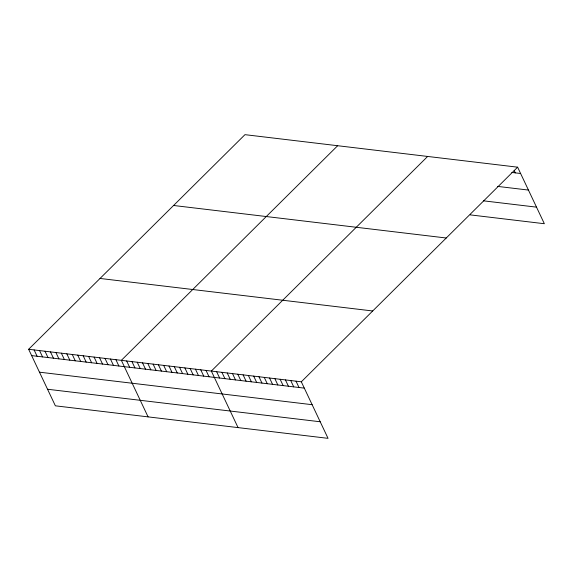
<?xml version="1.0" encoding="UTF-8"?>
<svg xmlns="http://www.w3.org/2000/svg" width="573" height="573" viewBox="0 0 573 573"><rect width="100%" height="100%" fill="white"/><g stroke="black" fill="none" stroke-linecap="round" stroke-linejoin="round"><path stroke-width="0.86" d="M28.65 349.279L301.319 381.804L328.043 438.338L55.373 405.82L28.65 349.279L244.958 134.662L517.627 167.18L544.35 223.721L470.247 214.882M337.662 145.714L121.354 360.338L148.085 416.879M427.644 156.45L211.337 371.068L238.06 427.608M301.319 381.804L517.627 167.18M511.789 172.452L520.613 173.504M497.572 186.39L528.449 190.071M483.591 200.837L536.514 207.147M173.576 205.485L446.245 238.003M100.031 278.457L372.701 310.974M31.637 355.604L304.306 388.129M39.473 372.178L312.142 404.696M47.545 389.246L320.214 421.771M514.203 170.503L515.32 172.874M296.026 381.174L299.013 387.491M290.733 380.536L293.72 386.861M285.44 379.906L288.427 386.231M280.147 379.276L283.134 385.6M274.854 378.646L277.841 384.97M269.561 378.015L272.547 384.34M264.268 377.385L267.254 383.709M258.975 376.755L261.961 383.072M253.681 376.117L256.668 382.442M248.388 375.487L251.375 381.811M243.095 374.857L246.082 381.181M237.802 374.226L240.789 380.551M232.509 373.596L235.496 379.92M227.216 372.966L230.203 379.29M221.923 372.335L224.91 378.66M216.63 371.698L219.617 378.022M206.044 370.437L209.03 376.762M200.751 369.807L203.737 376.132M195.457 369.177L198.451 375.501M190.164 368.546L193.158 374.871M184.871 367.916L187.865 374.241M179.578 367.286L182.572 373.603M174.285 366.648L177.279 372.973M168.992 366.018L171.986 372.343M163.699 365.388L166.693 371.712M158.406 364.757L161.4 371.082M153.113 364.127L156.107 370.452M147.82 363.497L150.814 369.821M142.527 362.867L145.521 369.191M137.233 362.229L140.227 368.554M131.94 361.599L134.934 367.923M126.647 360.969L129.641 367.293M115.904 359.686L118.89 366.011M110.453 359.035L113.44 365.359M104.995 358.39L107.989 364.715M99.544 357.738L102.531 364.063M94.094 357.086L97.081 363.411M88.636 356.435L91.623 362.759M83.185 355.783L86.172 362.107M77.727 355.138L80.721 361.463M72.277 354.486L75.264 360.811M66.826 353.835L69.813 360.159M61.368 353.183L64.362 359.507M55.918 352.531L58.904 358.856M50.467 351.886L53.454 358.211M45.009 351.235L47.996 357.559M39.558 350.583L42.545 356.907M34.101 349.931L37.095 356.256"/></g></svg>
